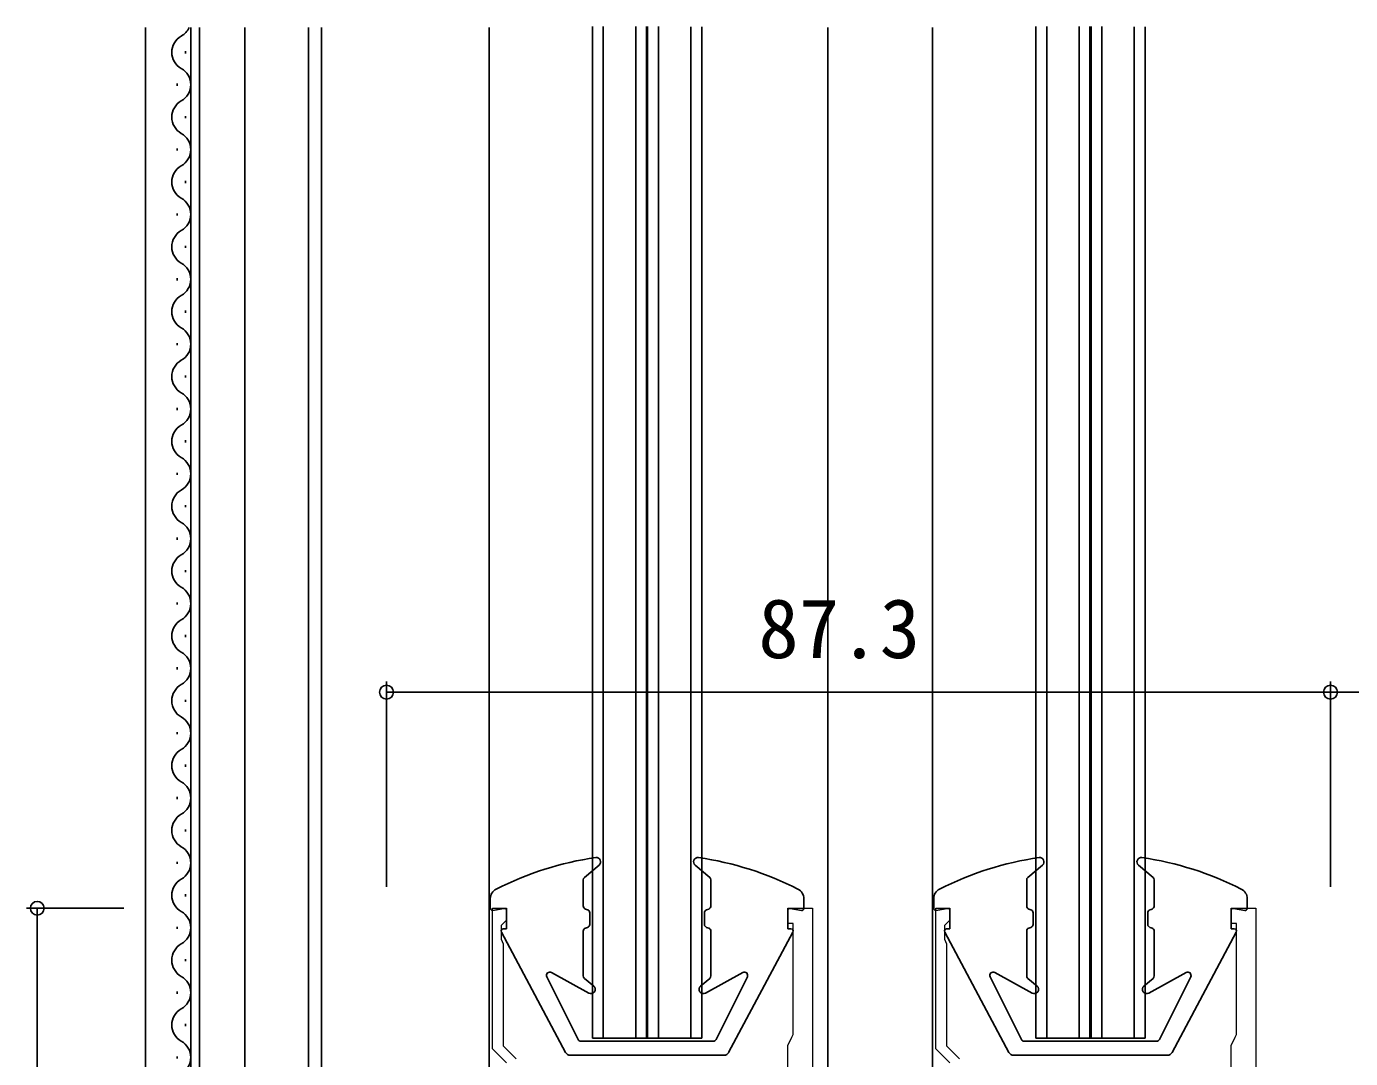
# Model space of a CAD drawing. Units: millimetres, scale not verified. Extents: x -437 to 438, y -331 to 329.
# Drawn here: x -362.8 to -240.4, y -128.2 to -32.7 of the extents above; entities that cross this region are included whole.
import ezdxf
from ezdxf.enums import TextEntityAlignment as Align

# ---------------------------------------------------------------- set-up
doc = ezdxf.new("R2010")
doc.units = ezdxf.units.MM
doc.header["$LTSCALE"] = 2
doc.layers.add('0-2_YKK_11', color=7, linetype='Continuous', lineweight=18)
for name, color, linetype in [('0-4_YKK_12', 2, 'Continuous'), ('0-5_YKK_13', 4, 'Continuous'), ('0-7_YKK_D', 6, 'Continuous')]:
    doc.layers.add(name, color=color, linetype=linetype)
doc.styles.add('ＭＳ ゴシック', font='')
doc.styles.get('ＭＳ ゴシック').set_extended_font_data('MS Gothic')

msp = doc.modelspace()

# ---------------------------------------------------------------- linework, layer by layer
at = {"layer": '0-2_YKK_11'}
for points in [[(-318.4, -128.603), (-319.7, -127.303), (-319.7, -114.303), (-318.4, -114.303), (-318.4, -115.403), (-318.7, -115.703), (-318.9, -115.903), (-318.9, -117.156), (-318.8, -117.379), (-318.7, -117.603), (-318.7, -127.03), (-317.5, -128.23)], [(-292.4, -115.703), (-292.4, -114.303), (-290.1, -114.303)], [(-290.1, -114.303), (-290.1, -188.303)], [(-277.4, -128.603), (-278.7, -127.303), (-278.7, -114.303), (-277.4, -114.303), (-277.4, -115.403), (-277.7, -115.703), (-277.9, -115.903), (-277.9, -117.156), (-277.8, -117.379), (-277.7, -117.603), (-277.7, -127.03), (-276.5, -128.23)], [(-251.4, -115.703), (-251.4, -114.303), (-249.1, -114.303)], [(-249.1, -114.303), (-249.1, -188.303)], [(-292.4, -131.503), (-292.4, -127.003), (-292.015, -126.215), (-291.9, -125.978), (-291.9, -115.703), (-292.4, -115.703)], [(-251.4, -131.503), (-251.4, -127.003), (-251.015, -126.215), (-250.9, -125.978), (-250.9, -115.703), (-251.4, -115.703)]]:
    msp.add_lwpolyline(points, dxfattribs=at)
at = {"layer": '0-4_YKK_12'}
for p, q in [((-351.8, -207.804), (-351.8, -32.8)), ((-347.6, -164.608), (-347.6, -32.8)), ((-346.8, -163.8), (-346.8, -32.8)), ((-342.6, -163.8), (-342.6, -32.8)), ((-336.7, -165.49), (-336.7, -32.8)), ((-335.5, -32.8), (-335.5, -158.685)), ((-320, -32.8), (-320, -187.303)), ((-310.45, -32.712), (-310.45, -126.303)), ((-309.45, -32.715), (-309.45, -126.303)), ((-306.45, -32.723), (-306.45, -126.303)), ((-305.45, -32.726), (-305.45, -126.303)), ((-305.35, -32.727), (-305.35, -126.303)), ((-304.35, -32.729), (-304.35, -126.303)), ((-301.35, -32.738), (-301.35, -126.303)), ((-300.35, -32.74), (-300.35, -126.303)), ((-288.7, -32.8), (-288.7, -140.677)), ((-279, -32.8), (-279, -187.303)), ((-269.45, -32.712), (-269.45, -126.303)), ((-268.45, -32.715), (-268.45, -126.303)), ((-265.45, -32.723), (-265.45, -126.303)), ((-264.45, -32.726), (-264.45, -126.303)), ((-264.35, -32.727), (-264.35, -126.303)), ((-263.35, -32.729), (-263.35, -126.303)), ((-260.35, -32.738), (-260.35, -126.303)), ((-259.35, -32.74), (-259.35, -126.303)), ((-348.1, -35.202), (-348.1, -35.002)), ((-348.86, -38.202), (-348.86, -38.002)), ((-348.1, -41.202), (-348.1, -41.002)), ((-348.86, -44.202), (-348.86, -44.002)), ((-348.1, -47.202), (-348.1, -47.002)), ((-348.86, -50.202), (-348.86, -50.002)), ((-348.1, -53.202), (-348.1, -53.002)), ((-348.86, -56.202), (-348.86, -56.002)), ((-348.1, -59.202), (-348.1, -59.002)), ((-348.86, -62.202), (-348.86, -62.002)), ((-348.1, -65.202), (-348.1, -65.002)), ((-348.86, -68.202), (-348.86, -68.002)), ((-348.1, -71.202), (-348.1, -71.002)), ((-348.86, -74.202), (-348.86, -74.002)), ((-348.1, -77.202), (-348.1, -77.002)), ((-348.86, -80.202), (-348.86, -80.002)), ((-348.1, -83.202), (-348.1, -83.002)), ((-348.86, -86.202), (-348.86, -86.002)), ((-348.1, -89.202), (-348.1, -89.002)), ((-348.86, -92.202), (-348.86, -92.002)), ((-348.1, -95.202), (-348.1, -95.002)), ((-348.86, -98.202), (-348.86, -98.002)), ((-348.1, -101.202), (-348.1, -101.002)), ((-348.86, -104.202), (-348.86, -104.002)), ((-348.1, -107.202), (-348.1, -107.002)), ((-348.86, -110.202), (-348.86, -110.002)), ((-348.1, -113.202), (-348.1, -113.002)), ((-348.86, -116.202), (-348.86, -116.002)), ((-348.1, -119.202), (-348.1, -119.002)), ((-348.86, -122.202), (-348.86, -122.002)), ((-348.1, -125.202), (-348.1, -125.002)), ((-305.45, -126.303), (-310.45, -126.303)), ((-305.45, -126.303), (-305.35, -126.303)), ((-300.35, -126.303), (-305.35, -126.303)), ((-264.45, -126.303), (-269.45, -126.303)), ((-264.45, -126.303), (-264.35, -126.303)), ((-259.35, -126.303), (-264.35, -126.303)), ((-348.86, -128.202), (-348.86, -128.002))]:
    msp.add_line(p, q, dxfattribs=at)
for centre, start, end in [((-349.318, -32.102), 299.20255, 336.02046), ((-347.641, -35.102), 119.20255, 240.79746), ((-349.318, -38.102), 299.20255, 60.79746), ((-347.641, -41.102), 119.20255, 240.79746), ((-349.318, -44.102), 299.20255, 60.79746), ((-347.641, -47.102), 119.20255, 240.79746), ((-349.318, -50.102), 299.20255, 60.79746), ((-347.641, -53.102), 119.20255, 240.79746), ((-349.318, -56.102), 299.20255, 60.79746), ((-347.641, -59.102), 119.20255, 240.79746), ((-349.318, -62.102), 299.20255, 60.79746), ((-347.641, -65.102), 119.20255, 240.79746), ((-349.318, -68.102), 299.20255, 60.79746), ((-347.641, -71.102), 119.20255, 240.79746), ((-349.318, -74.102), 299.20255, 60.79746), ((-347.641, -77.102), 119.20255, 240.79746), ((-349.318, -80.102), 299.20255, 60.79746), ((-347.641, -83.102), 119.20255, 240.79746), ((-349.318, -86.102), 299.20255, 60.79746), ((-347.641, -89.102), 119.20255, 240.79746), ((-349.318, -92.102), 299.20255, 60.79746), ((-347.641, -95.102), 119.20255, 240.79746), ((-349.318, -98.102), 299.20255, 60.79746), ((-347.641, -101.102), 119.20255, 240.79746), ((-349.318, -104.102), 299.20255, 60.79746), ((-347.641, -107.102), 119.20255, 240.79746), ((-349.318, -110.102), 299.20255, 60.79746), ((-347.641, -113.102), 119.20255, 240.79746), ((-349.318, -116.102), 299.20255, 60.79746), ((-347.641, -119.102), 119.20255, 240.79746), ((-349.318, -122.102), 299.20255, 60.79746), ((-347.641, -125.102), 119.20255, 240.79746), ((-349.318, -128.102), 299.20255, 60.79746)]:
    msp.add_arc(centre, 1.718, start, end, dxfattribs=at)
at = {"layer": '0-5_YKK_13'}
for p, q in [((-309.843, -110.309), (-311.192, -111.442)), ((-300.957, -110.309), (-299.607, -111.442)), ((-268.843, -110.309), (-270.192, -111.442)), ((-259.957, -110.309), (-258.607, -111.442)), ((-311.3, -111.672), (-311.3, -114.087)), ((-299.5, -111.672), (-299.5, -114.087)), ((-270.3, -111.672), (-270.3, -114.087)), ((-258.5, -111.672), (-258.5, -114.087)), ((-319.9, -113.411), (-319.9, -114.303)), ((-290.9, -113.411), (-290.9, -114.303)), ((-278.9, -113.411), (-278.9, -114.303)), ((-249.9, -113.411), (-249.9, -114.303)), ((-319.663, -114.499), (-318.637, -114.306)), ((-318.4, -114.503), (-318.4, -116.203)), ((-311.095, -114.371), (-310.905, -114.434)), ((-310.7, -115.787), (-310.7, -114.719)), ((-300.1, -115.787), (-300.1, -114.719)), ((-299.705, -114.371), (-299.894, -114.434)), ((-292.4, -114.503), (-292.4, -116.203)), ((-291.137, -114.499), (-292.163, -114.306)), ((-278.663, -114.499), (-277.637, -114.306)), ((-277.4, -114.503), (-277.4, -116.203)), ((-270.095, -114.371), (-269.905, -114.434)), ((-269.7, -115.787), (-269.7, -114.719)), ((-259.1, -115.787), (-259.1, -114.719)), ((-258.705, -114.371), (-258.894, -114.434)), ((-251.4, -114.503), (-251.4, -116.203)), ((-250.137, -114.499), (-251.163, -114.306)), ((-318.7, -116.203), (-318.4, -116.203)), ((-311.095, -116.134), (-310.905, -116.071)), ((-299.705, -116.134), (-299.894, -116.071)), ((-292.1, -116.203), (-292.4, -116.203)), ((-277.7, -116.203), (-277.4, -116.203)), ((-270.095, -116.134), (-269.905, -116.071)), ((-258.705, -116.134), (-258.894, -116.071)), ((-251.1, -116.203), (-251.4, -116.203)), ((-318.876, -116.497), (-312.941, -127.638)), ((-311.3, -116.419), (-311.3, -120.553)), ((-299.5, -116.419), (-299.5, -120.553)), ((-291.923, -116.497), (-297.859, -127.638)), ((-277.876, -116.497), (-271.941, -127.638)), ((-270.3, -116.419), (-270.3, -120.553)), ((-258.5, -116.419), (-258.5, -120.553)), ((-250.923, -116.497), (-256.859, -127.638)), ((-314.668, -120.636), (-311.782, -126.436)), ((-314.255, -120.24), (-310.793, -122.153)), ((-310.343, -121.496), (-311.192, -120.783)), ((-300.457, -121.496), (-299.607, -120.783)), ((-296.545, -120.24), (-300.006, -122.153)), ((-296.131, -120.636), (-299.017, -126.436)), ((-273.668, -120.636), (-270.782, -126.436)), ((-273.255, -120.24), (-269.793, -122.153)), ((-269.343, -121.496), (-270.192, -120.783)), ((-259.457, -121.496), (-258.607, -120.783)), ((-255.545, -120.24), (-259.006, -122.153)), ((-255.131, -120.636), (-258.017, -126.436)), ((-299.285, -126.603), (-311.514, -126.603)), ((-258.285, -126.603), (-270.514, -126.603)), ((-312.499, -127.903), (-298.3, -127.903)), ((-271.499, -127.903), (-257.3, -127.903))]:
    msp.add_line(p, q, dxfattribs=at)
for centre, radius, start, end in [((-305.815, -139.291), 30, 98.32236, 116.81981), ((-310.1, -110.003), 0.4, 310, 98.32236), ((-300.7, -110.003), 0.4, 81.67764, 230), ((-304.984, -139.291), 30, 63.18019, 81.67764), ((-264.815, -139.291), 30, 98.32236, 116.81981), ((-269.1, -110.003), 0.4, 310, 98.32236), ((-259.7, -110.003), 0.4, 81.67764, 230), ((-263.984, -139.291), 30, 63.18019, 81.67764), ((-318.9, -113.411), 1, 116.81981, 180), ((-311, -111.672), 0.3, 130, 180), ((-299.8, -111.672), 0.3, 0, 50), ((-291.9, -113.411), 1, 360, 63.18019), ((-277.9, -113.411), 1, 116.81981, 180), ((-270, -111.672), 0.3, 130, 180), ((-258.8, -111.672), 0.3, 0, 50), ((-250.9, -113.411), 1, 360, 63.18019), ((-319.7, -114.303), 0.2, 180, 280.65851), ((-318.6, -114.503), 0.2, 0, 100.65851), ((-311, -114.087), 0.3, 180, 251.56429), ((-311, -114.719), 0.3, 0, 71.56429), ((-299.8, -114.719), 0.3, 108.43571, 180), ((-299.8, -114.087), 0.3, 288.43571, 0), ((-292.2, -114.503), 0.2, 79.34149, 180), ((-291.1, -114.303), 0.2, 259.34149, 0), ((-278.7, -114.303), 0.2, 180, 280.65851), ((-277.6, -114.503), 0.2, 0, 100.65851), ((-270, -114.087), 0.3, 180, 251.56429), ((-270, -114.719), 0.3, 0, 71.56429), ((-258.8, -114.719), 0.3, 108.43571, 180), ((-258.8, -114.087), 0.3, 288.43571, 0), ((-251.2, -114.503), 0.2, 79.34149, 180), ((-250.1, -114.303), 0.2, 259.34149, 0), ((-318.7, -116.403), 0.2, 90, 208.04641), ((-311, -116.419), 0.3, 108.43571, 180), ((-311, -115.787), 0.3, 288.43571, 0), ((-299.8, -115.787), 0.3, 180, 251.56429), ((-299.8, -116.419), 0.3, 0, 71.56429), ((-292.1, -116.403), 0.2, 331.95359, 90), ((-277.7, -116.403), 0.2, 90, 208.04641), ((-270, -116.419), 0.3, 108.43571, 180), ((-270, -115.787), 0.3, 288.43571, 0), ((-258.8, -115.787), 0.3, 180, 251.56429), ((-258.8, -116.419), 0.3, 0, 71.56429), ((-251.1, -116.403), 0.2, 331.95359, 90), ((-314.4, -120.503), 0.3, 61.07656, 206.45265), ((-311, -120.553), 0.3, 180, 230), ((-299.8, -120.553), 0.3, 310, 0), ((-296.4, -120.503), 0.3, 333.54735, 118.92344), ((-273.4, -120.503), 0.3, 61.07656, 206.45265), ((-270, -120.553), 0.3, 180, 230), ((-258.8, -120.553), 0.3, 310, 0), ((-255.4, -120.503), 0.3, 333.54735, 118.92344), ((-310.6, -121.803), 0.4, 241.07656, 50), ((-300.2, -121.803), 0.4, 130, 298.92344), ((-269.6, -121.803), 0.4, 241.07656, 50), ((-259.2, -121.803), 0.4, 130, 298.92344), ((-311.514, -126.303), 0.3, 206.45265, 270), ((-299.285, -126.303), 0.3, 270, 333.54735), ((-270.514, -126.303), 0.3, 206.45265, 270), ((-258.285, -126.303), 0.3, 270, 333.54735), ((-312.499, -127.403), 0.5, 208.04641, 270), ((-298.3, -127.403), 0.5, 270, 331.95359), ((-271.499, -127.403), 0.5, 208.04641, 270), ((-257.3, -127.403), 0.5, 270, 331.95359)]:
    msp.add_arc(centre, radius, start, end, dxfattribs=at)
at = {"layer": '0-7_YKK_D'}
for p, q in [((-329.5, -112.303), (-329.5, -93.303)), ((-242.2, -112.303), (-242.2, -93.303)), ((-242.2, -112.303), (-242.2, -93.303)), ((-329.5, -94.303), (-242.2, -94.303)), ((-209.202, -94.303), (-242.2, -94.303)), ((-353.8, -114.302), (-362.796, -114.301)), ((-361.799, -188.301), (-361.796, -114.301))]:
    msp.add_line(p, q, dxfattribs=at)
for centre in [(-329.5, -94.303), (-242.2, -94.303), (-242.2, -94.303), (-361.796, -114.301)]:
    msp.add_circle(centre, 0.637, dxfattribs=at)

# ---------------------------------------------------------------- texts
at = {"layer": '0-7_YKK_D', "style": 'ＭＳ ゴシック'}
msp.add_text('87.3', height=5.499, dxfattribs=at).set_placement((-295.118, -92.803), align=Align.BOTTOM_LEFT)

doc.saveas('drawing.dxf')
